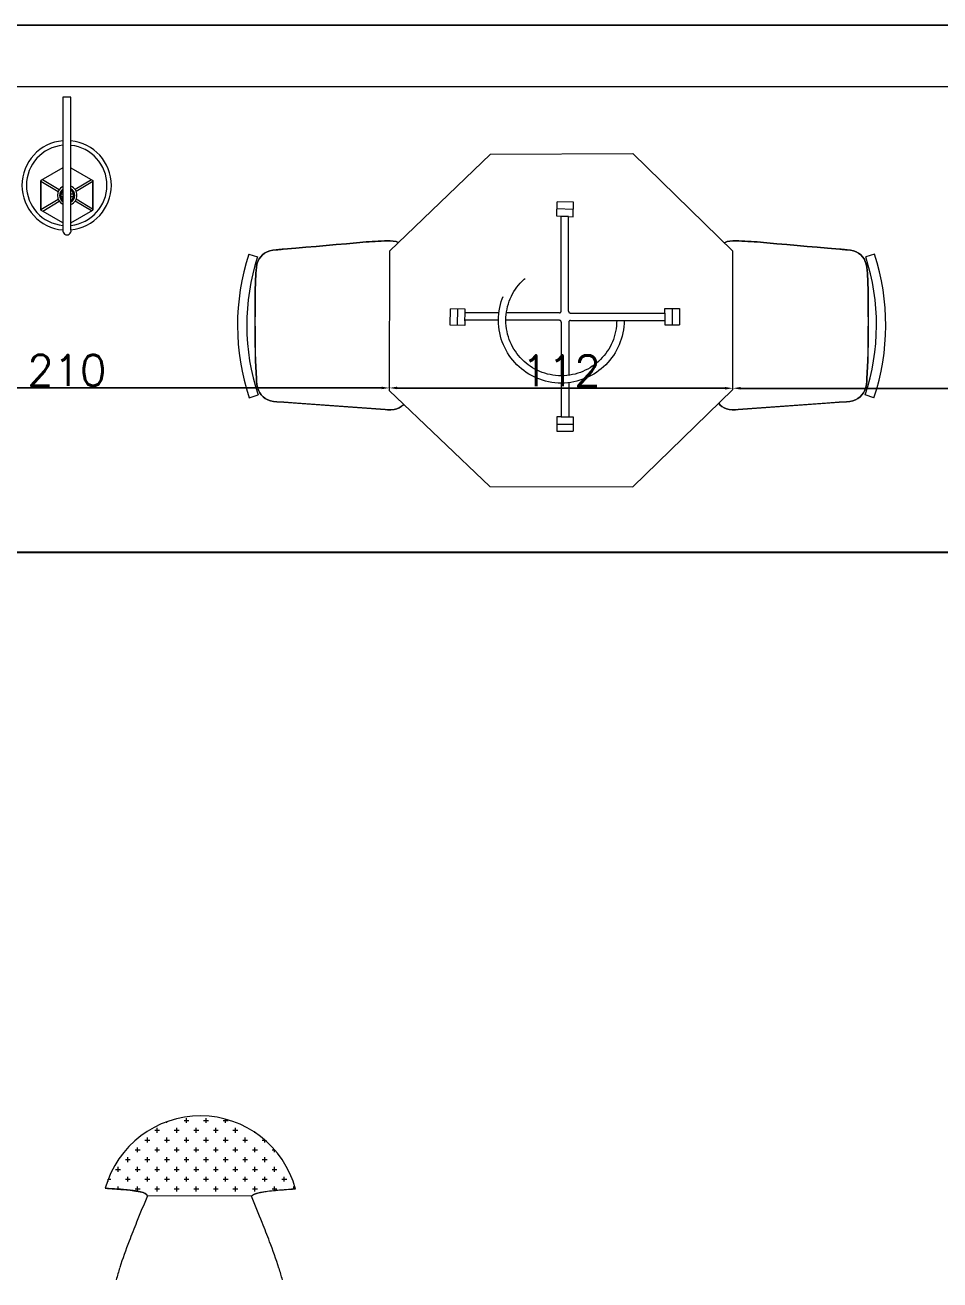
# Model space of a CAD drawing. Extents: x 3270 to 6851, y -140 to 2884.
# Drawn here: x 5488.6 to 5785.8, y 1090.2 to 1497.7 of the extents above; entities that cross this region are included whole.
import ezdxf

# ---------------------------------------------------------------- set-up
doc = ezdxf.new("R2010")
doc.units = 0
doc.header["$LTSCALE"] = 20
doc.linetypes.add('ACAD_ISO03W100', pattern=[30, 12, -18])
doc.layers.get('0').update_dxf_attribs({"linetype": 'CONTINUOUS', "lineweight": 15})
doc.layers.get('DEFPOINTS').update_dxf_attribs({"linetype": 'CONTINUOUS'})
doc.layers.add('M-LAMBA', color=7, linetype='CONTINUOUS', lineweight=18, true_color=0x50ba12)
doc.layers.add('Ö-MOBİLYA', color=31, linetype='CONTINUOUS', lineweight=18)
doc.layers.add('ölçü', color=102, linetype='CONTINUOUS', lineweight=15)
doc.styles.get("Standard").update_dxf_attribs({"font": 'txttw.shx'})
doc.dimstyles.new('YAZI', dxfattribs={"dimtxt": 10, "dimasz": 2.5, "dimexe": 1.25, "dimexo": 0.625, "dimtad": 1, "dimdec": 0, "dimtxsty": 'Standard', "dimcen": 2.5, "dimse1": 1, "dimse2": 1, "dimclrd": 256, "dimclrt": 256, "dimadec": 0, "dimazin": 0, "dimtfac": 1, "dimtdec": 0, "dimtmove": 0, "dimatfit": 3, "dimfxl": 1, "dimarcsym": 0})

# ---------------------------------------------------------------- blocks, each defined once
blk = doc.blocks.new('*D112')
at = {"layer": 'DEFPOINTS', "color": 0, "transparency": 16777216}
for p in [(5397.33, 1380.71), (5606.93, 1379.91), (5606.92, 1377.25)]:
    blk.add_point(p, dxfattribs=at)
at = {"layer": 'ölçü', "lineweight": -2, "transparency": 16777216}
blk.add_line((5399.82, 1380.08), (5604.43, 1379.91), dxfattribs=at)
at = {"layer": 'ölçü', "transparency": 16777216}
for points in [[(5399.83, 1380.5), (5399.82, 1379.66), (5397.32, 1380.08)], [(5604.43, 1380.33), (5604.43, 1379.49), (5606.93, 1379.91)]]:
    blk.add_solid(points, dxfattribs=at)
at = {"layer": 'ölçü', "transparency": 16777216, "insert": (5502.13, 1385.62), "char_height": 10, "attachment_point": 5, "rotation": 359.9518}
blk.add_mtext('210', dxfattribs=at)
blk = doc.blocks.new('*D113')
at = {"layer": 'DEFPOINTS', "color": 0, "transparency": 16777216}
for p in [(5718.51, 1379.81), (5718.51, 1377.42), (5606.92, 1377.25)]:
    blk.add_point(p, dxfattribs=at)
at = {"layer": 'ölçü', "lineweight": -2, "transparency": 16777216}
blk.add_line((5609.43, 1379.91), (5716.01, 1379.82), dxfattribs=at)
at = {"layer": 'ölçü', "transparency": 16777216}
for points in [[(5609.43, 1380.32), (5609.43, 1379.49), (5606.93, 1379.91)], [(5716.01, 1380.23), (5716.01, 1379.4), (5718.51, 1379.81)]]:
    blk.add_solid(points, dxfattribs=at)
at = {"layer": 'ölçü', "transparency": 16777216, "insert": (5662.72, 1385.49), "char_height": 10, "attachment_point": 5, "rotation": 359.9518}
blk.add_mtext('112', dxfattribs=at)
blk = doc.blocks.new('*D114')
at = {"layer": 'DEFPOINTS', "color": 0, "transparency": 16777216}
for p in [(5718.51, 1377.42), (5928.11, 1379.64), (5928.11, 1379.64)]:
    blk.add_point(p, dxfattribs=at)
at = {"layer": 'ölçü', "lineweight": -2, "transparency": 16777216}
blk.add_line((5721.01, 1379.81), (5925.61, 1379.64), dxfattribs=at)
at = {"layer": 'ölçü', "transparency": 16777216}
for points in [[(5721.01, 1380.23), (5721.01, 1379.39), (5718.51, 1379.81)], [(5925.61, 1380.06), (5925.61, 1379.22), (5928.11, 1379.64)]]:
    blk.add_solid(points, dxfattribs=at)
at = {"layer": 'ölçü', "transparency": 16777216, "insert": (5823.32, 1385.35), "char_height": 10, "attachment_point": 5, "rotation": 359.9518}
blk.add_mtext('210', dxfattribs=at)
blk = doc.blocks.new('*D137')
at = {"layer": 'DEFPOINTS', "color": 0, "transparency": 16777216}
for p in [(4573.38, 1350.41), (6128.38, 1350.41), (6128.38, 1326.58)]:
    blk.add_point(p, dxfattribs=at)
at = {"layer": 'ölçü', "lineweight": -2, "transparency": 16777216}
blk.add_line((4575.88, 1326.58), (6125.88, 1326.58), dxfattribs=at)
at = {"layer": 'ölçü', "transparency": 16777216}
for points in [[(4575.88, 1327), (4575.88, 1326.16), (4573.38, 1326.58)], [(6125.88, 1327), (6125.88, 1326.16), (6128.38, 1326.58)]]:
    blk.add_solid(points, dxfattribs=at)
at = {"layer": 'ölçü', "transparency": 16777216, "insert": (5350.88, 1332.2), "char_height": 10, "attachment_point": 5}
blk.add_mtext('1555', dxfattribs=at)

msp = doc.modelspace()

# ---------------------------------------------------------------- linework, layer by layer
for p, q in [((4573.38, 1497.74), (6148.38, 1497.74)), ((4573.38, 1497.74), (6148.38, 1497.74)), ((6148.38, 1497.74), (4573.38, 1497.74)), ((4678.38, 1497.74), (6032.42, 1497.74)), ((6128.38, 1477.74), (4573.38, 1477.74))]:
    msp.add_line(p, q)
at = {"layer": 'M-LAMBA'}
for p, q in [((5503.48, 1474.31), (5500.87, 1474.31)), ((5500.87, 1474.31), (5500.87, 1431.25)), ((5503.48, 1431.25), (5503.48, 1474.31)), ((5500.87, 1451.39), (5493.72, 1447.28)), ((5503.48, 1451.39), (5510.62, 1447.28)), ((5493.72, 1437.66), (5493.72, 1447.28)), ((5493.72, 1447.28), (5493.72, 1437.66)), ((5493.72, 1447.07), (5499.32, 1443.69)), ((5494.27, 1447.59), (5499.69, 1444.31)), ((5510.17, 1447.54), (5504.83, 1444.31)), ((5510.62, 1446.96), (5505.21, 1443.69)), ((5510.62, 1437.66), (5510.62, 1447.28)), ((5510.62, 1447.28), (5510.62, 1437.66)), ((5500.87, 1442.84), (5500.03, 1442.84)), ((5500.03, 1442.84), (5500.03, 1442.12)), ((5504.48, 1442.84), (5503.48, 1442.84)), ((5504.48, 1442.12), (5504.48, 1442.84)), ((5493.72, 1437.82), (5499.32, 1441.2)), ((5494.31, 1437.33), (5499.69, 1440.58)), ((5500.03, 1442.12), (5500.87, 1442.12)), ((5503.48, 1442.12), (5504.48, 1442.12)), ((5510.13, 1437.38), (5504.83, 1440.58)), ((5510.5, 1438), (5505.21, 1441.2)), ((5500.87, 1433.55), (5493.72, 1437.66)), ((5503.48, 1433.55), (5510.62, 1437.66))]:
    msp.add_line(p, q, dxfattribs=at)
for centre, radius, start, end in [((5502.09, 1445.7), 14.52, 94.8325, 265.1545), ((5502.09, 1445.7), 14.52, 275.4847, 84.5153), ((5502.09, 1445.7), 13.07, 95.3709, 264.6291), ((5502.09, 1445.7), 13.07, 276.0963, 83.9037), ((5502.26, 1442.45), 3.18, 116.0477, 243.9523), ((5502.26, 1442.45), 2.45, 124.6953, 235.3047), ((5502.26, 1442.45), 2.07, 132.348, 227.652), ((5502.26, 1442.45), 3.18, 292.5104, 67.4896), ((5502.26, 1442.45), 2.45, 299.7539, 60.2461), ((5502.26, 1442.45), 2.07, 305.9667, 54.0333), ((5502.17, 1430.95), 1.34, 166.9064, 13.0936)]:
    msp.add_arc(centre, radius, start, end, dxfattribs=at)
at = {"layer": 'Ö-MOBİLYA'}
for p, q in [((5606.94, 1424.37), (5639.79, 1455.85)), ((5639.79, 1455.85), (5685.98, 1456.01)), ((5685.98, 1456.01), (5718.51, 1424.35)), ((5661.29, 1435.66), (5661.44, 1440.4)), ((5666.73, 1440.23), (5661.44, 1440.4)), ((5663.33, 1440.36), (5663.33, 1440.37)), ((5664.81, 1440.31), (5664.81, 1440.32)), ((5665.14, 1440.28), (5665.14, 1440.29)), ((5665.64, 1440.28), (5665.64, 1440.3)), ((5666.58, 1435.49), (5666.73, 1440.23)), ((5666.66, 1437.86), (5661.36, 1438.03)), ((5665.13, 1435.55), (5662.74, 1435.63)), ((5561.22, 1423.39, 105.84), (5564.08, 1422.46, 105.84)), ((5606.94, 1424.37), (5606.9, 1379.08)), ((5718.51, 1379.43), (5718.51, 1424.35)), ((5764.54, 1423.39, 105.84), (5761.69, 1422.46, 105.84)), ((5626.69, 1400.34), (5626.82, 1405.64)), ((5626.73, 1401.87), (5626.72, 1401.87)), ((5626.75, 1402.7), (5626.74, 1402.7)), ((5626.78, 1404.19), (5626.77, 1404.19)), ((5631.56, 1405.53), (5626.82, 1405.64)), ((5629.07, 1400.29), (5629.19, 1405.58)), ((5631.46, 1401.68), (5631.52, 1404.08)), ((5701.19, 1405.68), (5701.19, 1400.38)), ((5701.19, 1404.23), (5701.2, 1404.23)), ((5701.19, 1404.23), (5701.2, 1404.23)), ((5701.19, 1401.83), (5701.2, 1401.83)), ((5701.19, 1401.83), (5701.2, 1401.83)), ((5631.44, 1400.23), (5626.69, 1400.34)), ((5662.78, 1381.47), (5662.78, 1370.56)), ((5665.18, 1381.61), (5665.18, 1370.56)), ((5561.4, 1376.73, 105.84), (5564.25, 1377.67, 105.84)), ((5606.9, 1379.08), (5639.51, 1347.88)), ((5686.02, 1347.77), (5718.51, 1379.43)), ((5764.36, 1376.73, 105.84), (5761.51, 1377.67, 105.84)), ((5661.33, 1370.57), (5661.33, 1365.82)), ((5662.78, 1370.56), (5665.18, 1370.56)), ((5666.63, 1370.57), (5666.63, 1365.82)), ((5661.33, 1368.19), (5666.63, 1368.19)), ((5661.33, 1365.82), (5666.63, 1365.82)), ((5662.78, 1365.82), (5662.78, 1365.81)), ((5665.18, 1365.82), (5665.18, 1365.81)), ((5639.51, 1347.88), (5686.02, 1347.77)), ((5534.67, 1141.22), (5534.67, 1141.62)), ((5540.22, 1142.01), (5541.81, 1142.01)), ((5541.02, 1141.22), (5541.02, 1142.81)), ((5546.57, 1142.01), (5548.16, 1142.01)), ((5547.37, 1141.22), (5547.37, 1142.81)), ((5552.92, 1142.01), (5554.51, 1142.01)), ((5553.72, 1141.22), (5553.72, 1142.44)), ((5530.7, 1138.84), (5532.28, 1138.84)), ((5531.49, 1138.04), (5531.49, 1139.63)), ((5537.05, 1138.84), (5538.63, 1138.84)), ((5537.84, 1138.04), (5537.84, 1139.63)), ((5543.4, 1138.84), (5544.98, 1138.84)), ((5544.19, 1138.04), (5544.19, 1139.63)), ((5549.75, 1138.84), (5551.33, 1138.84)), ((5550.54, 1138.04), (5550.54, 1139.63)), ((5556.1, 1138.84), (5557.68, 1138.84)), ((5556.89, 1138.04), (5556.89, 1139.63)), ((5563.24, 1138.04), (5563.24, 1138.14)), ((5525.14, 1131.69), (5525.14, 1133.28)), ((5527.52, 1135.66), (5529.11, 1135.66)), ((5528.32, 1134.87), (5528.32, 1136.46)), ((5531.49, 1131.69), (5531.49, 1133.28)), ((5533.87, 1135.66), (5535.46, 1135.66)), ((5534.67, 1134.87), (5534.67, 1136.46)), ((5537.84, 1131.69), (5537.84, 1133.28)), ((5540.22, 1135.66), (5541.81, 1135.66)), ((5541.02, 1134.87), (5541.02, 1136.46)), ((5544.19, 1131.69), (5544.19, 1133.28)), ((5546.57, 1135.66), (5548.16, 1135.66)), ((5547.37, 1134.87), (5547.37, 1136.46)), ((5550.54, 1131.69), (5550.54, 1133.28)), ((5552.92, 1135.66), (5554.51, 1135.66)), ((5553.72, 1134.87), (5553.72, 1136.46)), ((5556.89, 1131.69), (5556.89, 1133.28)), ((5559.27, 1135.66), (5560.86, 1135.66)), ((5560.07, 1134.87), (5560.07, 1136.46)), ((5563.24, 1131.69), (5563.24, 1133.28)), ((5565.62, 1135.66), (5566.49, 1135.66)), ((5566.42, 1134.87), (5566.42, 1135.73)), ((5521.17, 1129.31), (5522.76, 1129.31)), ((5521.97, 1128.52), (5521.97, 1130.11)), ((5524.35, 1132.49), (5525.93, 1132.49)), ((5527.52, 1129.31), (5529.11, 1129.31)), ((5528.32, 1128.52), (5528.32, 1130.11)), ((5530.7, 1132.49), (5532.28, 1132.49)), ((5533.87, 1129.31), (5535.46, 1129.31)), ((5534.67, 1128.52), (5534.67, 1130.11)), ((5537.05, 1132.49), (5538.63, 1132.49)), ((5540.22, 1129.31), (5541.81, 1129.31)), ((5541.02, 1128.52), (5541.02, 1130.11)), ((5543.4, 1132.49), (5544.98, 1132.49)), ((5546.57, 1129.31), (5548.16, 1129.31)), ((5547.37, 1128.52), (5547.37, 1130.11)), ((5549.75, 1132.49), (5551.33, 1132.49)), ((5552.92, 1129.31), (5554.51, 1129.31)), ((5553.72, 1128.52), (5553.72, 1130.11)), ((5556.1, 1132.49), (5557.68, 1132.49)), ((5559.27, 1129.31), (5560.86, 1129.31)), ((5560.07, 1128.52), (5560.07, 1130.11)), ((5562.45, 1132.49), (5564.03, 1132.49)), ((5565.62, 1129.31), (5567.21, 1129.31)), ((5566.42, 1128.52), (5566.42, 1130.11)), ((5568.8, 1132.49), (5569.67, 1132.49)), ((5569.59, 1131.69), (5569.59, 1132.58)), ((5571.97, 1129.31), (5572.09, 1129.31)), ((5518, 1126.14), (5519.58, 1126.14)), ((5518.79, 1125.34), (5518.79, 1126.93)), ((5524.35, 1126.14), (5525.93, 1126.14)), ((5525.14, 1125.34), (5525.14, 1126.93)), ((5530.7, 1126.14), (5532.28, 1126.14)), ((5531.49, 1125.34), (5531.49, 1126.93)), ((5537.05, 1126.14), (5538.63, 1126.14)), ((5537.84, 1125.34), (5537.84, 1126.93)), ((5543.4, 1126.14), (5544.98, 1126.14)), ((5544.19, 1125.34), (5544.19, 1126.93)), ((5549.75, 1126.14), (5551.33, 1126.14)), ((5550.54, 1125.34), (5550.54, 1126.93)), ((5556.1, 1126.14), (5557.68, 1126.14)), ((5556.89, 1125.34), (5556.89, 1126.93)), ((5562.45, 1126.14), (5564.03, 1126.14)), ((5563.24, 1125.34), (5563.24, 1126.93)), ((5568.8, 1126.14), (5570.38, 1126.14)), ((5569.59, 1125.34), (5569.59, 1126.93)), ((5515.62, 1122.96), (5516.41, 1122.96)), ((5515.62, 1122.17), (5515.62, 1122.96)), ((5521.17, 1122.96), (5522.76, 1122.96)), ((5521.97, 1122.17), (5521.97, 1123.76)), ((5527.52, 1122.96), (5529.11, 1122.96)), ((5528.32, 1122.17), (5528.32, 1123.76)), ((5533.87, 1122.96), (5535.46, 1122.96)), ((5534.67, 1122.17), (5534.67, 1123.76)), ((5540.22, 1122.96), (5541.81, 1122.96)), ((5541.02, 1122.17), (5541.02, 1123.76)), ((5546.57, 1122.96), (5548.16, 1122.96)), ((5547.37, 1122.17), (5547.37, 1123.76)), ((5552.92, 1122.96), (5554.51, 1122.96)), ((5553.72, 1122.17), (5553.72, 1123.76)), ((5559.27, 1122.96), (5560.86, 1122.96)), ((5560.07, 1122.17), (5560.07, 1123.76)), ((5565.62, 1122.96), (5567.21, 1122.96)), ((5566.42, 1122.17), (5566.42, 1123.76)), ((5571.97, 1122.96), (5573.56, 1122.96)), ((5572.77, 1122.17), (5572.77, 1123.76)), ((5518, 1119.79), (5519.58, 1119.79)), ((5518.79, 1119.7), (5518.79, 1120.58)), ((5524.35, 1119.79), (5525.93, 1119.79)), ((5525.14, 1119.01), (5525.14, 1120.58)), ((5562.09, 1117.39, 33.61), (5528.32, 1117.55, 32.32)), ((5562.09, 1117.39), (5528.32, 1117.55)), ((5562.09, 1117.39), (5528.32, 1117.55)), ((5530.7, 1119.79), (5532.28, 1119.79)), ((5531.49, 1118.99), (5531.49, 1120.58)), ((5537.05, 1119.79), (5538.63, 1119.79)), ((5537.84, 1118.99), (5537.84, 1120.58)), ((5543.4, 1119.79), (5544.98, 1119.79)), ((5544.19, 1118.99), (5544.19, 1120.58)), ((5549.75, 1119.79), (5551.33, 1119.79)), ((5550.54, 1118.99), (5550.54, 1120.58)), ((5556.1, 1119.79), (5557.68, 1119.79)), ((5556.89, 1118.99), (5556.89, 1120.58)), ((5560.07, 1117.4), (5560.07, 1117.41)), ((5562.45, 1119.79), (5564.03, 1119.79)), ((5563.24, 1118.99), (5563.24, 1120.58)), ((5568.8, 1119.79), (5570.38, 1119.79)), ((5569.59, 1119.19), (5569.59, 1120.58)), ((5575.15, 1119.79), (5576.42, 1119.79)), ((5575.94, 1119.68), (5575.94, 1120.58))]:
    msp.add_line(p, q, dxfattribs=at)
at = {"layer": 'Ö-MOBİLYA', "linetype": 'ACAD_ISO03W100', "ltscale": 0.3}
for p, q in [((5662.74, 1404.87), (5662.74, 1435.63)), ((5665.14, 1404.83), (5665.14, 1435.55)), ((5642.38, 1401.87), (5631.47, 1401.87)), ((5642.52, 1404.27), (5631.52, 1404.27)), ((5662.18, 1401.87), (5644.78, 1401.87)), ((5662.14, 1404.27), (5644.94, 1404.27)), ((5665.74, 1404.23), (5696.45, 1404.23)), ((5665.78, 1401.83), (5696.45, 1401.83)), ((5696.44, 1405.68), (5701.19, 1405.68)), ((5696.45, 1404.23), (5696.45, 1401.83)), ((5698.81, 1405.68), (5698.81, 1400.38)), ((5662.78, 1401.27), (5662.78, 1383.87)), ((5665.18, 1401.23), (5665.18, 1384.03)), ((5696.44, 1400.38), (5701.19, 1400.38))]:
    msp.add_line(p, q, dxfattribs=at)
at = {"layer": 'Ö-MOBİLYA'}
for points in [[(5662.74, 1435.63), (5661.29, 1435.66)], [(5665.13, 1435.55), (5666.58, 1435.49)], [(5631.52, 1404.08), (5631.56, 1405.53)], [(5631.46, 1401.68), (5631.44, 1400.23)], [(5662.78, 1370.56), (5661.33, 1370.57)], [(5665.18, 1370.56), (5666.63, 1370.57)]]:
    msp.add_lwpolyline(points, dxfattribs=at)
at = {"layer": 'Ö-MOBİLYA', "linetype": 'ACAD_ISO03W100', "ltscale": 0.3}
for points in [[(5696.45, 1404.23), (5696.44, 1405.68)], [(5696.45, 1401.83), (5696.44, 1400.38)]]:
    msp.add_lwpolyline(points, dxfattribs=at)
for radius in [20.4, 18]:
    msp.add_circle((5662.78, 1401.87), radius, dxfattribs=at)
at = {"layer": 'Ö-MOBİLYA'}
for centre, radius, start, end in [((5632.52, 1400.33, 105.84), 74.93, 162.0777, 198.361), ((5632.52, 1400.33, 105.84), 71.93, 162.0777, 198.361), ((5693.25, 1400.33, 105.84), 71.93, 341.639, 17.9223), ((5693.25, 1400.33, 105.84), 74.93, 341.639, 17.9223), ((5545.5, 1111.51, 97.96), 32, 14.865, 164.6094), ((5545.5, 1111.51), 32, 14.865, 164.6094), ((5545.5, 1111.51), 32, 14.865, 164.6094), ((5474.74, 532.47), 588.88, 85.72734, 86.11404), ((5474.74, 532.47), 588.88, 85.72734, 86.11404), ((5505.82, 950.31), 169.89, 85.0814, 85.6825), ((5507.27, 968.88), 151.27, 84.7209, 85.7016), ((5512.97, 1032.62), 87.27, 83.652, 85.1275), ((5514.04, 1043.01), 76.83, 83.1114, 84.6624), ((5517.39, 1071.62), 48.02, 81.6331, 83.7399), ((5518.23, 1077.89), 41.7, 80.8545, 83.0799), ((5520.17, 1090.59), 28.85, 79.7545, 81.6245), ((6539.26, 698.09), 1094.51, 157.46532, 157.94895), ((5521.48, 1098.15), 21.17, 77.4937, 80.8074), ((5522.1, 1101.24), 18.03, 77.3105, 79.7762), ((5523.67, 1108.16), 10.93, 74.0392, 77.3418), ((5523.67, 1108.16), 10.93, 74.0392, 77.3418), ((5524.9, 1112.46), 6.46, 69.6113, 74.0821), ((5524.9, 1112.46), 6.46, 69.6113, 74.0821), ((5525.83, 1114.96), 3.79, 63.6255, 69.6613), ((5525.83, 1114.96), 3.79, 63.6255, 69.6613), ((5526.5, 1116.3), 2.29, 55.7654, 63.6573), ((5526.5, 1116.3), 2.29, 55.7654, 63.6573), ((5527.04, 1117.07), 1.35, 32.4974, 56.5012), ((5527.02, 1117.05), 1.38, 28.8739, 56.273), ((5526.08, 1116.47), 2.48, 25.6787, 32.0488), ((5526.38, 1116.63), 2.14, 25.3415, 30.2195), ((5565.99, 1112.96), 5.9, 129.0971, 131.3444), ((5565.47, 1113.57), 5.11, 128.9227, 131.5188), ((4551.15, 697.93), 1094.51, 22.05105, 22.53468), ((5564.4, 1114.96), 3.35, 112.1653, 129.593), ((5564.36, 1115.01), 3.29, 120.6383, 129.6852), ((5564.61, 1114.53), 3.83, 112.6975, 120.1982), ((5565.6, 1112.1), 6.45, 106.5664, 112.4734), ((5565.6, 1112.1), 6.45, 106.5664, 112.4734), ((5567.2, 1106.65), 12.13, 102.2297, 106.4401), ((5567.2, 1106.65), 12.13, 102.2297, 106.4401), ((5569.48, 1095.97), 23.05, 99.222, 102.1563), ((5569.48, 1095.97), 23.05, 99.222, 102.1563), ((5572.57, 1076.76), 42.51, 97.1116, 99.1758), ((5572.57, 1076.76), 42.51, 97.1116, 99.1758), ((5577.1, 1039.73), 79.81, 95.1198, 97.0526), ((5577.1, 1039.73), 79.81, 95.1198, 97.0526), ((5585.42, 947.41), 172.51, 94.2831, 95.1363), ((5585.42, 947.41), 172.51, 94.2831, 95.1363), ((5621.27, 465.18), 656.07, 93.91861, 94.25962), ((5621.27, 465.18), 656.07, 93.91861, 94.25962), ((5865.37, 971.37), 367.31, 157.9951, 159.0338), ((5225.04, 971.22), 367.31, 20.9662, 22.0049), ((5668.27, 1046.41), 156.42, 158.8654, 162.2021), ((5422.13, 1046.25), 156.42, 17.7979, 21.1346), ((5588.18, 1072.16), 72.29, 162.2345, 165.5139), ((5502.23, 1072), 72.29, 14.6156, 17.7655)]:
    msp.add_arc(centre, radius, start, end, dxfattribs=at)
at = {"layer": 'Ö-MOBİLYA', "linetype": 'ACAD_ISO03W100', "ltscale": 0.3}
for centre, start, end in [((5662.14, 1404.87), 270, 0), ((5662.18, 1401.27), 0, 90), ((5665.74, 1404.83), 180, 270), ((5665.78, 1401.23), 90, 180)]:
    msp.add_arc(centre, 0.6, start, end, dxfattribs=at)
at = {"layer": 'Ö-MOBİLYA'}
for points in [[(5514.64, 1120, 97.96), (5520.34, 1119.58, 86.77), (5528.32, 1117.55, 32.32)], [(5576.43, 1119.72, 97.96), (5570.74, 1119.29, 86.77), (5562.09, 1117.39, 33.61)]]:
    msp.add_spline(points, degree=3, dxfattribs=at)
for points in [[(5586.4, 1426.15, 76.48), (5589.68, 1426.44, 76.69), (5589.68, 1426.44, 76.23), (5586.4, 1426.15, 76.02)], [(5589.68, 1426.44, 76.69), (5592.96, 1426.73, 76.93), (5592.96, 1426.73, 76.46), (5589.68, 1426.44, 76.23)], [(5592.96, 1426.73, 76.93), (5596.24, 1427.02, 77.2), (5596.24, 1427.02, 76.73), (5592.96, 1426.73, 76.46)], [(5596.24, 1427.02, 77.2), (5599.38, 1427.31, 77.47), (5599.38, 1427.31, 77.01), (5596.24, 1427.02, 76.73)], [(5599.38, 1427.31, 77.47), (5600.36, 1427.39, 77.52), (5600.36, 1427.39, 77.06), (5599.38, 1427.31, 77.01)], [(5600.36, 1427.39, 77.52), (5601.35, 1427.46, 77.56), (5601.35, 1427.46, 77.09), (5600.36, 1427.39, 77.06)], [(5601.35, 1427.46, 77.56), (5602.33, 1427.52, 77.58), (5602.33, 1427.52, 77.12), (5601.35, 1427.46, 77.09)], [(5602.33, 1427.52, 77.58), (5603.32, 1427.56, 77.59), (5603.32, 1427.56, 77.13), (5602.33, 1427.52, 77.12)], [(5603.32, 1427.56, 77.59), (5604.31, 1427.6, 77.59), (5604.31, 1427.6, 77.13), (5603.32, 1427.56, 77.13)], [(5604.31, 1427.6, 77.59), (5605.3, 1427.63, 77.58), (5605.3, 1427.63, 77.12), (5604.31, 1427.6, 77.13)], [(5605.3, 1427.63, 77.58), (5606.13, 1427.65, 77.56), (5606.13, 1427.65, 77.1), (5605.3, 1427.63, 77.12)], [(5607.21, 1427.68, 77), (5606.13, 1427.65, 77.1), (5606.13, 1427.65, 77.56), (5607.21, 1427.68, 77.47)], [(5608.2, 1427.6, 76.91), (5607.21, 1427.68, 77), (5607.21, 1427.68, 77.47), (5608.2, 1427.6, 77.37)], [(5609.08, 1427.42, 76.83), (5608.2, 1427.6, 76.91), (5608.2, 1427.6, 77.37), (5609.08, 1427.42, 77.29)], [(5609.83, 1427.13, 76.75), (5609.08, 1427.42, 76.83), (5609.08, 1427.42, 77.29), (5609.83, 1427.13, 77.21)], [(5715.79, 1427.01), (5716.68, 1427.42, 77.29), (5716.68, 1427.42, 76.83), (5715.79, 1427.01)], [(5716.68, 1427.42, 77.29), (5717.57, 1427.6, 77.37), (5717.57, 1427.6, 76.91), (5716.68, 1427.42, 76.83)], [(5717.57, 1427.6, 77.37), (5718.55, 1427.68, 77.47), (5718.55, 1427.68, 77), (5717.57, 1427.6, 76.91)], [(5718.55, 1427.68, 77.47), (5719.64, 1427.65, 77.56), (5719.64, 1427.65, 77.1), (5718.55, 1427.68, 77)], [(5720.47, 1427.63, 77.12), (5719.64, 1427.65, 77.1), (5719.64, 1427.65, 77.56), (5720.47, 1427.63, 77.58)], [(5721.46, 1427.6, 77.13), (5720.47, 1427.63, 77.12), (5720.47, 1427.63, 77.58), (5721.46, 1427.6, 77.59)], [(5722.44, 1427.56, 77.13), (5721.46, 1427.6, 77.13), (5721.46, 1427.6, 77.59), (5722.44, 1427.56, 77.59)], [(5723.43, 1427.52, 77.12), (5722.44, 1427.56, 77.13), (5722.44, 1427.56, 77.59), (5723.43, 1427.52, 77.58)], [(5724.42, 1427.46, 77.09), (5723.43, 1427.52, 77.12), (5723.43, 1427.52, 77.58), (5724.42, 1427.46, 77.56)], [(5725.4, 1427.39, 77.06), (5724.42, 1427.46, 77.09), (5724.42, 1427.46, 77.56), (5725.4, 1427.39, 77.52)], [(5726.39, 1427.31, 77.01), (5725.4, 1427.39, 77.06), (5725.4, 1427.39, 77.52), (5726.39, 1427.31, 77.47)], [(5729.52, 1427.02, 76.73), (5726.39, 1427.31, 77.01), (5726.39, 1427.31, 77.47), (5729.52, 1427.02, 77.2)], [(5732.8, 1426.73, 76.46), (5729.52, 1427.02, 76.73), (5729.52, 1427.02, 77.2), (5732.8, 1426.73, 76.93)], [(5736.08, 1426.44, 76.23), (5732.8, 1426.73, 76.46), (5732.8, 1426.73, 76.93), (5736.08, 1426.44, 76.69)], [(5739.36, 1426.15, 76.02), (5736.08, 1426.44, 76.23), (5736.08, 1426.44, 76.69), (5739.36, 1426.15, 76.48)], [(5564.62, 1421.8, 76.46), (5565.12, 1422.51, 76.44), (5565.12, 1422.51, 75.98), (5564.62, 1421.8, 76)], [(5565.12, 1422.51, 76.44), (5565.71, 1423.12, 76.4), (5565.71, 1423.12, 75.94), (5565.12, 1422.51, 75.98)], [(5565.71, 1423.12, 76.4), (5566.4, 1423.64, 76.35), (5566.4, 1423.64, 75.89), (5565.71, 1423.12, 75.94)], [(5566.4, 1423.64, 76.35), (5567.19, 1424.07, 76.29), (5567.19, 1424.07, 75.82), (5566.4, 1423.64, 75.89)], [(5567.19, 1424.07, 76.29), (5568.08, 1424.4, 76.21), (5568.08, 1424.4, 75.75), (5567.19, 1424.07, 75.82)], [(5568.08, 1424.4, 76.21), (5569.06, 1424.63, 76.12), (5569.06, 1424.63, 75.66), (5568.08, 1424.4, 75.75)], [(5569.06, 1424.63, 76.12), (5570.14, 1424.77, 76.02), (5570.14, 1424.77, 75.56), (5569.06, 1424.63, 75.66)], [(5570.31, 1424.78, 75.55), (5570.14, 1424.77, 75.56), (5570.14, 1424.77, 76.02), (5570.31, 1424.78, 76.01)], [(5570.67, 1424.81, 75.52), (5570.31, 1424.78, 75.55), (5570.31, 1424.78, 76.01), (5570.67, 1424.81, 75.98)], [(5571.03, 1424.84, 75.5), (5570.67, 1424.81, 75.52), (5570.67, 1424.81, 75.98), (5571.03, 1424.84, 75.96)], [(5571.39, 1424.87, 75.49), (5571.03, 1424.84, 75.5), (5571.03, 1424.84, 75.96), (5571.39, 1424.87, 75.95)], [(5571.74, 1424.9, 75.48), (5571.39, 1424.87, 75.49), (5571.39, 1424.87, 75.95), (5571.74, 1424.9, 75.94)], [(5572.1, 1424.93, 75.49), (5571.74, 1424.9, 75.48), (5571.74, 1424.9, 75.94), (5572.1, 1424.93, 75.95)], [(5572.46, 1424.96, 75.5), (5572.1, 1424.93, 75.49), (5572.1, 1424.93, 75.95), (5572.46, 1424.96, 75.96)], [(5572.46, 1424.96, 75.96), (5576.54, 1425.3, 76.07), (5576.54, 1425.3, 75.61), (5572.46, 1424.96, 75.5)], [(5576.54, 1425.3, 76.07), (5579.83, 1425.58, 76.17), (5579.83, 1425.58, 75.71), (5576.54, 1425.3, 75.61)], [(5579.83, 1425.58, 76.17), (5583.12, 1425.87, 76.31), (5583.12, 1425.87, 75.85), (5579.83, 1425.58, 75.71)], [(5583.12, 1425.87, 76.31), (5586.4, 1426.15, 76.48), (5586.4, 1426.15, 76.02), (5583.12, 1425.87, 75.85)], [(5742.65, 1425.87, 75.85), (5739.36, 1426.15, 76.02), (5739.36, 1426.15, 76.48), (5742.65, 1425.87, 76.31)], [(5745.94, 1425.58, 75.71), (5742.65, 1425.87, 75.85), (5742.65, 1425.87, 76.31), (5745.94, 1425.58, 76.17)], [(5749.23, 1425.3, 75.61), (5745.94, 1425.58, 75.71), (5745.94, 1425.58, 76.17), (5749.23, 1425.3, 76.07)], [(5753.3, 1424.96, 75.5), (5749.23, 1425.3, 75.61), (5749.23, 1425.3, 76.07), (5753.3, 1424.96, 75.96)], [(5753.3, 1424.96, 75.96), (5753.66, 1424.93, 75.95), (5753.66, 1424.93, 75.49), (5753.3, 1424.96, 75.5)], [(5753.66, 1424.93, 75.95), (5754.02, 1424.9, 75.94), (5754.02, 1424.9, 75.48), (5753.66, 1424.93, 75.49)], [(5754.02, 1424.9, 75.94), (5754.38, 1424.87, 75.95), (5754.38, 1424.87, 75.49), (5754.02, 1424.9, 75.48)], [(5754.38, 1424.87, 75.95), (5754.74, 1424.84, 75.96), (5754.74, 1424.84, 75.5), (5754.38, 1424.87, 75.49)], [(5754.74, 1424.84, 75.96), (5755.09, 1424.81, 75.98), (5755.09, 1424.81, 75.52), (5754.74, 1424.84, 75.5)], [(5755.09, 1424.81, 75.98), (5755.45, 1424.78, 76.01), (5755.45, 1424.78, 75.55), (5755.09, 1424.81, 75.52)], [(5755.45, 1424.78, 76.01), (5755.62, 1424.77, 76.02), (5755.62, 1424.77, 75.56), (5755.45, 1424.78, 75.55)], [(5756.7, 1424.63, 75.66), (5755.62, 1424.77, 75.56), (5755.62, 1424.77, 76.02), (5756.7, 1424.63, 76.12)], [(5757.69, 1424.4, 75.75), (5756.7, 1424.63, 75.66), (5756.7, 1424.63, 76.12), (5757.69, 1424.4, 76.21)], [(5758.57, 1424.07, 75.82), (5757.69, 1424.4, 75.75), (5757.69, 1424.4, 76.21), (5758.57, 1424.07, 76.29)], [(5759.36, 1423.64, 75.89), (5758.57, 1424.07, 75.82), (5758.57, 1424.07, 76.29), (5759.36, 1423.64, 76.35)], [(5760.06, 1423.12, 75.94), (5759.36, 1423.64, 75.89), (5759.36, 1423.64, 76.35), (5760.06, 1423.12, 76.4)], [(5760.65, 1422.51, 75.98), (5760.06, 1423.12, 75.94), (5760.06, 1423.12, 76.4), (5760.65, 1422.51, 76.44)], [(5761.15, 1421.8, 76), (5760.65, 1422.51, 75.98), (5760.65, 1422.51, 76.44), (5761.15, 1421.8, 76.46)], [(5563.61, 1418.01, 76.46), (5563.71, 1419.1, 76.48), (5563.71, 1419.1, 76.01), (5563.61, 1418.01, 76)], [(5563.71, 1419.1, 76.48), (5563.92, 1420.09, 76.48), (5563.92, 1420.09, 76.02), (5563.71, 1419.1, 76.01)], [(5563.92, 1420.09, 76.48), (5564.22, 1420.99, 76.48), (5564.22, 1420.99, 76.02), (5563.92, 1420.09, 76.02)], [(5564.22, 1420.99, 76.48), (5564.62, 1421.8, 76.46), (5564.62, 1421.8, 76), (5564.22, 1420.99, 76.02)], [(5761.55, 1420.99, 76.02), (5761.15, 1421.8, 76), (5761.15, 1421.8, 76.46), (5761.55, 1420.99, 76.48)], [(5761.85, 1420.09, 76.02), (5761.55, 1420.99, 76.02), (5761.55, 1420.99, 76.48), (5761.85, 1420.09, 76.48)], [(5762.05, 1419.1, 76.01), (5761.85, 1420.09, 76.02), (5761.85, 1420.09, 76.48), (5762.05, 1419.1, 76.48)], [(5762.16, 1418.01, 76), (5762.05, 1419.1, 76.01), (5762.05, 1419.1, 76.48), (5762.16, 1418.01, 76.46)], [(5563.32, 1411.45, 76.35), (5563.56, 1417.14, 76.44), (5563.56, 1417.14, 75.98), (5563.32, 1411.45, 75.89)], [(5563.56, 1417.14, 76.44), (5563.61, 1418.01, 76.46), (5563.61, 1418.01, 76), (5563.56, 1417.14, 75.98)], [(5762.2, 1417.14, 75.98), (5762.16, 1418.01, 76), (5762.16, 1418.01, 76.46), (5762.2, 1417.14, 76.44)], [(5762.44, 1411.45, 75.89), (5762.2, 1417.14, 75.98), (5762.2, 1417.14, 76.44), (5762.44, 1411.45, 76.35)], [(5563.42, 1388.68, 76.35), (5563.32, 1411.45, 76.35), (5563.24, 1394.37, 75.83), (5563.42, 1388.68, 75.89)], [(5762.35, 1388.68, 75.89), (5762.53, 1394.37, 75.83), (5762.44, 1411.45, 76.35), (5762.35, 1388.68, 76.35)], [(5563.71, 1382.99, 76.44), (5563.42, 1388.68, 76.35), (5563.42, 1388.68, 75.89), (5563.71, 1382.99, 75.98)], [(5762.06, 1382.99, 75.98), (5762.35, 1388.68, 75.89), (5762.35, 1388.68, 76.35), (5762.06, 1382.99, 76.44)], [(5563.76, 1382.12, 76.46), (5563.71, 1382.99, 76.44), (5563.71, 1382.99, 75.98), (5563.76, 1382.12, 76)], [(5563.88, 1381.03, 76.48), (5563.76, 1382.12, 76.46), (5563.76, 1382.12, 76), (5563.88, 1381.03, 76.01)], [(5761.89, 1381.03, 76.01), (5762, 1382.12, 76), (5762, 1382.12, 76.46), (5761.89, 1381.03, 76.48)], [(5762, 1382.12, 76), (5762.06, 1382.99, 75.98), (5762.06, 1382.99, 76.44), (5762, 1382.12, 76.46)], [(5564.09, 1380.04, 76.48), (5563.88, 1381.03, 76.48), (5563.88, 1381.03, 76.01), (5564.09, 1380.04, 76.02)], [(5564.4, 1379.14, 76.48), (5564.09, 1380.04, 76.48), (5564.09, 1380.04, 76.02), (5564.4, 1379.14, 76.02)], [(5564.81, 1378.34, 76.46), (5564.4, 1379.14, 76.48), (5564.4, 1379.14, 76.02), (5564.81, 1378.34, 76)], [(5565.31, 1377.63, 76.44), (5564.81, 1378.34, 76.46), (5564.81, 1378.34, 76), (5565.31, 1377.63, 75.98)], [(5565.91, 1377.02, 76.4), (5565.31, 1377.63, 76.44), (5565.31, 1377.63, 75.98), (5565.91, 1377.02, 75.94)], [(5759.86, 1377.02, 75.94), (5760.46, 1377.63, 75.98), (5760.46, 1377.63, 76.44), (5759.86, 1377.02, 76.4)], [(5760.46, 1377.63, 75.98), (5760.96, 1378.34, 76), (5760.96, 1378.34, 76.46), (5760.46, 1377.63, 76.44)], [(5760.96, 1378.34, 76), (5761.37, 1379.14, 76.02), (5761.37, 1379.14, 76.48), (5760.96, 1378.34, 76.46)], [(5761.37, 1379.14, 76.02), (5761.68, 1380.04, 76.02), (5761.68, 1380.04, 76.48), (5761.37, 1379.14, 76.48)], [(5761.68, 1380.04, 76.02), (5761.89, 1381.03, 76.01), (5761.89, 1381.03, 76.48), (5761.68, 1380.04, 76.48)], [(5566.6, 1376.51, 76.35), (5565.91, 1377.02, 76.4), (5565.91, 1377.02, 75.94), (5566.6, 1376.51, 75.89)], [(5567.4, 1376.09, 76.29), (5566.6, 1376.51, 76.35), (5566.6, 1376.51, 75.89), (5567.4, 1376.09, 75.82)], [(5568.29, 1375.77, 76.21), (5567.4, 1376.09, 76.29), (5567.4, 1376.09, 75.82), (5568.29, 1375.77, 75.75)], [(5569.27, 1375.55, 76.12), (5568.29, 1375.77, 76.21), (5568.29, 1375.77, 75.75), (5569.27, 1375.55, 75.66)], [(5570.35, 1375.42, 76.02), (5569.27, 1375.55, 76.12), (5569.27, 1375.55, 75.66), (5570.35, 1375.42, 75.56)], [(5572.68, 1375.24, 75.96), (5572.32, 1375.27, 75.95), (5570.35, 1375.42, 76.02), (5572.68, 1375.24, 75.5)], [(5576.75, 1374.94, 76.07), (5572.68, 1375.24, 75.96), (5572.68, 1375.24, 75.5), (5605.53, 1372.86, 77.58)], [(5610.1, 1373.41, 77.21), (5609.32, 1373.1, 77.29), (5609.32, 1373.1, 76.83), (5610.1, 1373.41, 76.75)], [(5610.79, 1373.83, 77.14), (5610.1, 1373.41, 77.21), (5610.1, 1373.41, 76.75), (5610.79, 1373.83, 76.68)], [(5611.38, 1374.36, 77.07), (5610.79, 1373.83, 77.14), (5610.79, 1373.83, 76.68), (5611.6, 1374.59)], [(5713.92, 1374.96, 76.55), (5714.38, 1374.36, 76.61), (5714.38, 1374.36, 77.07), (5713.92, 1374.96, 77.01)], [(5714.38, 1374.36, 76.61), (5714.97, 1373.83, 76.68), (5714.97, 1373.83, 77.14), (5714.38, 1374.36, 77.07)], [(5714.97, 1373.83, 76.68), (5715.66, 1373.41, 76.75), (5715.66, 1373.41, 77.21), (5714.97, 1373.83, 77.14)], [(5715.66, 1373.41, 76.75), (5716.45, 1373.1, 76.83), (5716.45, 1373.1, 77.29), (5715.66, 1373.41, 77.21)], [(5720.23, 1372.86, 77.58), (5753.09, 1375.24, 75.5), (5753.09, 1375.24, 75.96), (5749.01, 1374.94, 76.07)], [(5753.09, 1375.24, 75.5), (5755.41, 1375.42, 76.02), (5753.45, 1375.27, 75.95), (5753.09, 1375.24, 75.96)], [(5755.41, 1375.42, 75.56), (5756.49, 1375.55, 75.66), (5756.49, 1375.55, 76.12), (5755.41, 1375.42, 76.02)], [(5756.49, 1375.55, 75.66), (5757.48, 1375.77, 75.75), (5757.48, 1375.77, 76.21), (5756.49, 1375.55, 76.12)], [(5757.48, 1375.77, 75.75), (5758.37, 1376.09, 75.82), (5758.37, 1376.09, 76.29), (5757.48, 1375.77, 76.21)], [(5758.37, 1376.09, 75.82), (5759.16, 1376.51, 75.89), (5759.16, 1376.51, 76.35), (5758.37, 1376.09, 76.29)], [(5759.16, 1376.51, 75.89), (5759.86, 1377.02, 75.94), (5759.86, 1377.02, 76.4), (5759.16, 1376.51, 76.35)], [(5605.53, 1372.86, 77.12), (5606.36, 1372.85, 77.1), (5606.36, 1372.85, 77.56), (5605.53, 1372.86, 77.58)], [(5607.45, 1372.82, 77.47), (5606.36, 1372.85, 77.56), (5606.36, 1372.85, 77.1), (5607.45, 1372.82, 77)], [(5608.43, 1372.91, 77.37), (5607.45, 1372.82, 77.47), (5607.45, 1372.82, 77), (5608.43, 1372.91, 76.91)], [(5609.32, 1373.1, 77.29), (5608.43, 1372.91, 77.37), (5608.43, 1372.91, 76.91), (5609.32, 1373.1, 76.83)], [(5716.45, 1373.1, 76.83), (5717.33, 1372.91, 76.91), (5717.33, 1372.91, 77.37), (5716.45, 1373.1, 77.29)], [(5717.33, 1372.91, 76.91), (5718.32, 1372.82, 77), (5718.32, 1372.82, 77.47), (5717.33, 1372.91, 77.37)], [(5718.32, 1372.82, 77), (5719.4, 1372.85, 77.1), (5719.4, 1372.85, 77.56), (5718.32, 1372.82, 77.47)], [(5720.23, 1372.86, 77.58), (5719.4, 1372.85, 77.56), (5719.4, 1372.85, 77.1), (5720.23, 1372.86, 77.12)]]:
    msp.add_3dface(points, dxfattribs=at)

# ---------------------------------------------------------------- dimensions: what is measured, and where the dimension line sits
at = {"layer": 'ölçü'}
for base, p1, p2, picture, middle in [((5606.93, 1379.91), (5397.33, 1380.71), (5606.92, 1377.25), '*D112', (5502.13, 1385.62)), ((5718.51, 1379.81), (5606.92, 1377.25), (5718.51, 1377.42), '*D113', (5662.72, 1385.49)), ((5928.11, 1379.64), (5718.51, 1377.42), (5928.11, 1379.64), '*D114', (5823.32, 1385.35))]:
    dim = msp.add_linear_dim(base=base, p1=p1, p2=p2, angle=179.9518, dimstyle='YAZI', dxfattribs=at)
    dim.commit()
    dim.dimension.update_dxf_attribs({"geometry": picture, "text_midpoint": middle})
dim = msp.add_aligned_dim(p1=(4573.38, 1350.41), p2=(6128.38, 1350.41), distance=-23.83, dimstyle='YAZI', dxfattribs=at)
dim.commit()
dim.dimension.update_dxf_attribs({"geometry": '*D137', "text_midpoint": (5350.88, 1332.2)})

doc.saveas('drawing.dxf')
